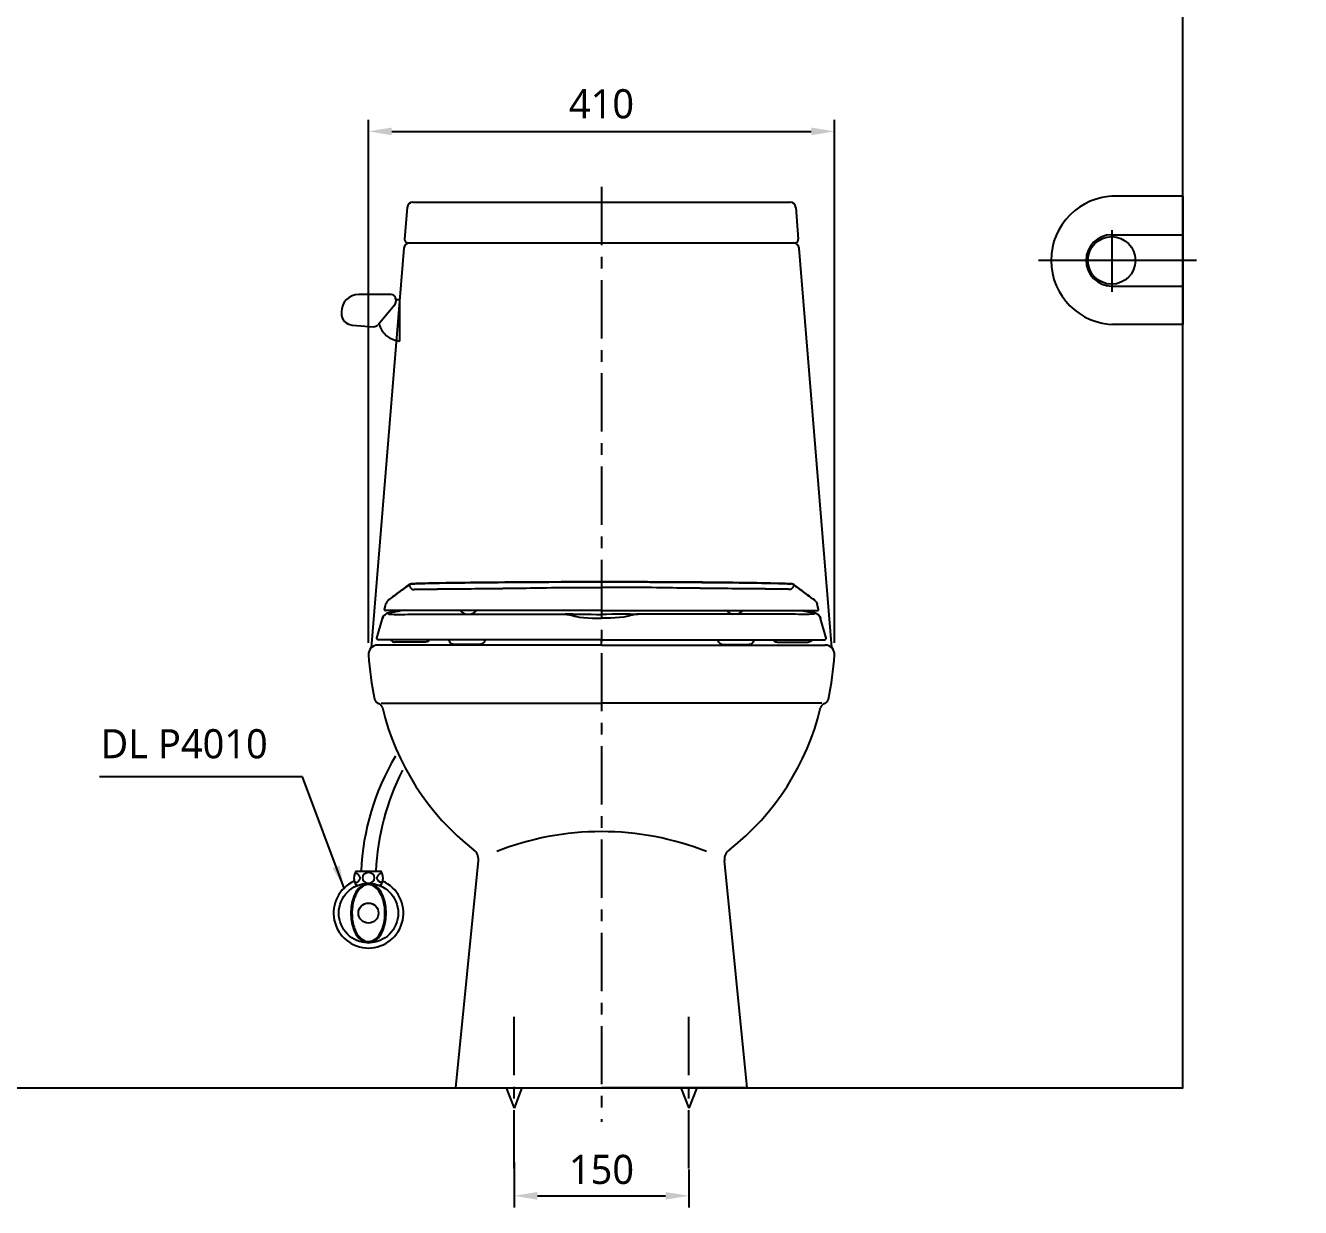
# Model space of a CAD drawing. Extents: x 4642 to 6831, y -64 to 2191.
# Drawn here: x 5737 to 6831, y 49 to 1063 of the extents above; entities that cross this region are included whole.
import ezdxf

# ---------------------------------------------------------------- set-up
doc = ezdxf.new("R2010")
doc.units = 0
doc.header["$LTSCALE"] = 20
doc.header["$MEASUREMENT"] = 0
doc.linetypes.add('CENTER', pattern=[2, 1.25, -0.25, 0.25, -0.25])
doc.layers.get('0').update_dxf_attribs({"linetype": 'CONTINUOUS'})
doc.layers.get('DEFPOINTS').update_dxf_attribs({"linetype": 'CONTINUOUS'})
for name, color, linetype in [('1', 1, 'CONTINUOUS'), ('2', 2, 'CONTINUOUS'), ('3', 3, 'CONTINUOUS'), ('4', 4, 'CONTINUOUS'), ('6', 6, 'CONTINUOUS'), ('CEN', 1, 'CENTER'), ('CENTER', 2, 'CENTER'), ('FAUCET', 4, 'CONTINUOUS')]:
    doc.layers.add(name, color=color, linetype=linetype)
doc.styles.add('GHS', font='romans', dxfattribs={"bigfont": 'ghs'})
doc.styles.get("Standard").update_dxf_attribs({"font": 'NanumGothic.ttf'})
doc.dimstyles.new('ISO-25', dxfattribs={"dimtxt": 15, "dimasz": 15, "dimexe": 5, "dimexo": 0.625, "dimgap": 3, "dimtad": 1, "dimtxsty": 'Standard', "dimcen": 2.5, "dimadec": 0, "dimazin": 0, "dimtfac": 1, "dimtmove": 0, "dimatfit": 3, "dimfxl": 0, "dimarcsym": 0})
doc.dimstyles.get("Standard").update_dxf_attribs({"dimtxt": 0.18, "dimasz": 0.18, "dimexe": 0.18, "dimexo": 0.0625, "dimgap": 0.09, "dimtad": 0, "dimtih": 1, "dimtoh": 1, "dimdec": 4, "dimzin": 0, "dimdsep": 46, "dimtxsty": 'Standard', "dimcen": 0.09, "dimadec": 0, "dimazin": 0, "dimtfac": 1, "dimtdec": 4, "dimtofl": 0, "dimtmove": 0, "dimatfit": 3, "dimfxl": 0, "dimtolj": 1, "dimtzin": 0, "dimarcsym": 0})

# ---------------------------------------------------------------- blocks, each defined once
blk = doc.blocks.new('A$C6ED65D94')
for p, q in [((192.7, 53.8, 0), (192.7, 53.7, 0)), ((192.7, 49.1, 0), (192.7, 48.9, 0))]:
    blk.add_line(p, q)
at = {"elevation": 0}
for points in [[(9.2, 37.7), (9.5, 37.9), (9.9, 38.2), (10.3, 38.5), (11, 39), (11.9, 39.6), (13, 40.5), (14.3, 41.4), (15.7, 42.5), (17.3, 43.7), (19.2, 45.1), (21.2, 46.6), (23.3, 48.2), (25.4, 49.7), (27.4, 51.2)], [(27.5, 51.2), (26.1, 50.2), (24.8, 49.2), (23.4, 48.2), (22.1, 47.3), (20.8, 46.3), (19.5, 45.3), (19.1, 45), (18.7, 44.7), (18.3, 44.4), (17.9, 44.1), (17.6, 43.9), (17.4, 43.8), (17.2, 43.6), (16.8, 43.3), (16.5, 43.1), (16.3, 42.9), (16.1, 42.8), (15.8, 42.5), (15.4, 42.2), (15, 41.9), (14.5, 41.6), (14, 41.2), (13.4, 40.8), (13, 40.5), (12.7, 40.2), (12.5, 40.1), (12.2, 39.9), (11.8, 39.6), (11.6, 39.4), (11.2, 39.1), (10.9, 38.9), (10.8, 38.9), (10.7, 38.8), (10.7, 38.7), (10.6, 38.7), (10.5, 38.6), (10.4, 38.6), (10.4, 38.5), (10.3, 38.5), (10.3, 38.4), (10.2, 38.4), (10.2, 38.4), (10.1, 38.3), (10.1, 38.3), (10.1, 38.3), (10, 38.3), (10, 38.2), (10, 38.2), (10, 38.2), (9.9, 38.2), (9.9, 38.2), (9.9, 38.2), (9.9, 38.2), (9.9, 38.2)], [(27.5, 51.2), (27.4, 51.2)], [(27.5, 51.2), (27.7, 50.7), (27.9, 50.2), (28.2, 49.8), (28.4, 49.4), (28.6, 49), (28.8, 48.7), (29, 48.4), (29.1, 48.3), (29.3, 48.1), (29.4, 48), (29.5, 47.9), (29.6, 47.7), (29.7, 47.7), (29.7, 47.7), (29.8, 47.6), (29.8, 47.6), (29.9, 47.5), (30, 47.5), (30, 47.5), (30.1, 47.5), (30.2, 47.4), (30.2, 47.4), (30.3, 47.4), (30.4, 47.3), (30.5, 47.3), (30.6, 47.3), (30.7, 47.3), (30.8, 47.3), (30.9, 47.3), (31, 47.3), (31.1, 47.3), (31.1, 47.3), (31.3, 47.3), (31.5, 47.3), (31.6, 47.3), (31.8, 47.3), (32, 47.3), (32.2, 47.4), (32.2, 47.4), (32.3, 47.4), (32.3, 47.4), (32.4, 47.4), (32.5, 47.4), (32.6, 47.4), (32.7, 47.4), (32.7, 47.4), (32.8, 47.4), (32.8, 47.4), (32.9, 47.4), (32.9, 47.4), (32.9, 47.4), (33, 47.4), (33, 47.4), (33.1, 47.4), (33.3, 47.4), (33.4, 47.4), (33.5, 47.4), (33.6, 47.4), (33.7, 47.4), (33.8, 47.4), (33.8, 47.4), (33.9, 47.4), (34, 47.4), (34.2, 47.4), (34.3, 47.4), (34.3, 47.4), (34.4, 47.4), (34.5, 47.4), (34.6, 47.4), (34.7, 47.4), (34.8, 47.4), (35.6, 47.5), (35.7, 47.5), (35.9, 47.5), (36, 47.5), (36.1, 47.5), (36.2, 47.5), (36.4, 47.5), (36.6, 47.5), (36.7, 47.5), (36.9, 47.5), (37.1, 47.5), (37.2, 47.5), (37.4, 47.5), (37.5, 47.5), (37.7, 47.5), (37.9, 47.5), (38.1, 47.5), (38.3, 47.5), (38.5, 47.5), (38.7, 47.5), (38.8, 47.5), (39, 47.5), (39.3, 47.5), (39.6, 47.5), (39.9, 47.5), (40.1, 47.5), (40.4, 47.5), (40.6, 47.5), (40.8, 47.5), (41.4, 47.6), (41.7, 47.6), (41.7, 47.6), (41.8, 47.6), (41.8, 47.6), (41.8, 47.6), (41.9, 47.6), (41.9, 47.6), (41.9, 47.6), (42, 47.6), (42.1, 47.6), (42.2, 47.6), (42.3, 47.6), (42.4, 47.6), (42.5, 47.6), (42.6, 47.6), (42.7, 47.6), (42.8, 47.6), (42.9, 47.6), (43, 47.6), (43.1, 47.6), (43.2, 47.6), (43.4, 47.6), (43.6, 47.6), (43.8, 47.6), (43.9, 47.6), (44, 47.6), (44.1, 47.6), (44.2, 47.6), (44.3, 47.6), (44.4, 47.6), (45.8, 47.6), (47.6, 47.6), (47.8, 47.6), (48.1, 47.6), (48.5, 47.6), (48.8, 47.6), (49.1, 47.6), (49.5, 47.6), (49.8, 47.6), (50.9, 47.6), (51.5, 47.6), (51.5, 47.6), (51.6, 47.6), (51.7, 47.6), (51.7, 47.6), (51.8, 47.6), (51.9, 47.6), (52, 47.7), (52.3, 47.7), (52.6, 47.7), (53.1, 47.7), (53.6, 47.7), (54.2, 47.7), (54.9, 47.7), (55.8, 47.7), (56.7, 47.7), (57.7, 47.7), (58.9, 47.7), (60.3, 47.7), (62.1, 47.7), (64, 47.8), (65.8, 47.8), (67.5, 47.8), (69.2, 47.8), (70.8, 47.8), (72.3, 47.8), (73.6, 47.9), (74.9, 47.9)], [(30.2, 52), (29.9, 52.1)], [(30, 52), (32.4, 52.2), (35.2, 52.4), (38.1, 52.5), (40.9, 52.5)], [(192.7, 53.7), (187.7, 53.7), (182.3, 53.7), (176.7, 53.7), (170.8, 53.7), (164.5, 53.7), (158, 53.7), (151.1, 53.6), (143.7, 53.6), (136, 53.6), (128, 53.5), (125.2, 53.5), (122.4, 53.5), (119.6, 53.4), (116.3, 53.4), (113, 53.4), (109.7, 53.4), (106.6, 53.3), (99.5, 53.3), (92.8, 53.2), (86.4, 53.1), (80.3, 53.1), (74.5, 53), (69, 52.9), (63.9, 52.9), (59.4, 52.8), (55.2, 52.7), (51.2, 52.7), (47.5, 52.6), (44.1, 52.6), (40.9, 52.5)], [(40.9, 52.5), (40.9, 52.6), (40.9, 52.5)], [(40.9, 52.5), (41, 52.5)], [(41, 52.5), (47.4, 52.7), (53.6, 52.7), (59.5, 52.8), (65.1, 52.9), (70.4, 53), (75.4, 53), (80, 53.1), (84.4, 53.1), (88.5, 53.2), (92.2, 53.2), (95.7, 53.3), (99, 53.3), (101.9, 53.3), (104, 53.3), (105.9, 53.4), (107.9, 53.4), (110, 53.4), (113, 53.4), (116.3, 53.5), (119.9, 53.5), (123.9, 53.5), (128.1, 53.5), (132.5, 53.6), (137.2, 53.6), (142.2, 53.6), (147.5, 53.6), (153.2, 53.7), (159.2, 53.7), (165.5, 53.7), (172, 53.7), (178.9, 53.7), (186.1, 53.7), (192.7, 53.8)], [(74.9, 47.9), (76.8, 47.9), (78.8, 47.9), (80.9, 47.9), (84, 48), (84.3, 48), (84.7, 48), (85.1, 48), (85.4, 48), (85.8, 48), (86.2, 48), (86.6, 48), (88.1, 48), (89.7, 48), (91.2, 48), (92.1, 48), (92.8, 48), (93.4, 48), (93.9, 48), (94.2, 48), (94.7, 48), (95.2, 48.1), (95.8, 48.1), (96.5, 48.1), (97, 48.1), (97.4, 48.1), (97.7, 48.1), (98.1, 48.1), (98.6, 48.1), (99, 48.1), (99.3, 48.1), (99.5, 48.1), (99.9, 48.1), (100.2, 48.1), (100.6, 48.1), (100.9, 48.1), (101.1, 48.1), (101.4, 48.1), (101.6, 48.1), (102, 48.1), (102.3, 48.1), (102.5, 48.1), (102.9, 48.1), (103.4, 48.2), (104, 48.2), (104.6, 48.2), (105.1, 48.2), (105.4, 48.2), (105.7, 48.2), (106.1, 48.2), (106.5, 48.2), (107.1, 48.2), (107.7, 48.2), (108.2, 48.3), (108.6, 48.3), (108.9, 48.3), (109.3, 48.3), (109.8, 48.3), (110.3, 48.3), (110.7, 48.3), (111, 48.3), (111.4, 48.3), (112, 48.3), (112.6, 48.3), (113.2, 48.3), (113.6, 48.3), (113.9, 48.3), (114.2, 48.4), (114.4, 48.4), (114.5, 48.4), (114.5, 48.4), (114.8, 48.4), (115.1, 48.4), (115.5, 48.4), (116.6, 48.4), (117.9, 48.4), (119.4, 48.4), (121, 48.5), (122.8, 48.5), (123.8, 48.5), (124.9, 48.5), (126, 48.5), (127, 48.5), (128.1, 48.5), (131.5, 48.6), (134.8, 48.6), (137.6, 48.7), (138.9, 48.7), (139.1, 48.7), (139.6, 48.7), (140.3, 48.7), (141, 48.7), (145.4, 48.7), (149.7, 48.8), (154, 48.8), (158.2, 48.8), (162.3, 48.8), (166.3, 48.9), (170.1, 48.9), (174.4, 48.9), (178.5, 48.9), (182.4, 48.9), (186, 48.9), (189.5, 48.9), (192.7, 48.9)], [(344.4, 52.5), (338, 52.7), (331.8, 52.7), (325.9, 52.8), (320.3, 52.9), (315, 53), (310, 53), (305.4, 53.1), (301, 53.1), (296.9, 53.2), (293.2, 53.2), (289.7, 53.3), (286.4, 53.3), (283.5, 53.3), (281.4, 53.3), (279.5, 53.4), (277.5, 53.4), (275.4, 53.4), (272.4, 53.4), (269.1, 53.5), (265.5, 53.5), (261.5, 53.5), (257.3, 53.5), (252.9, 53.6), (248.2, 53.6), (243.2, 53.6), (237.9, 53.6), (232.2, 53.7), (226.2, 53.7), (219.9, 53.7), (213.4, 53.7), (206.5, 53.7), (199.3, 53.7), (192.7, 53.8)], [(192.7, 53.7), (197.7, 53.7), (203, 53.7), (208.7, 53.7), (214.6, 53.7), (220.9, 53.7), (227.4, 53.7), (234.3, 53.6), (241.7, 53.6), (249.4, 53.6), (257.4, 53.5), (260.1, 53.5), (263, 53.5), (265.8, 53.4), (269.1, 53.4), (272.4, 53.4), (275.7, 53.4), (278.8, 53.3), (285.9, 53.3), (292.6, 53.2), (299, 53.1), (305.1, 53.1), (310.9, 53), (316.4, 52.9), (321.5, 52.9), (326, 52.8), (330.2, 52.7), (334.2, 52.7), (337.9, 52.6), (341.3, 52.6), (344.5, 52.5)], [(310.5, 47.9), (308.6, 47.9), (306.6, 47.9), (304.5, 47.9), (301.4, 48), (301.1, 48), (300.7, 48), (300.3, 48), (300, 48), (299.6, 48), (299.2, 48), (298.8, 48), (297.3, 48), (295.7, 48), (294.2, 48), (293.3, 48), (292.6, 48), (292, 48), (291.5, 48), (291.2, 48), (290.7, 48), (290.2, 48.1), (289.6, 48.1), (288.9, 48.1), (288.4, 48.1), (288, 48.1), (287.7, 48.1), (287.3, 48.1), (286.8, 48.1), (286.4, 48.1), (286.1, 48.1), (285.9, 48.1), (285.5, 48.1), (285.2, 48.1), (284.8, 48.1), (284.5, 48.1), (284.3, 48.1), (284, 48.1), (283.8, 48.1), (283.4, 48.1), (283.1, 48.1), (282.9, 48.1), (282.5, 48.1), (282, 48.2), (281.4, 48.2), (280.8, 48.2), (280.3, 48.2), (280, 48.2), (279.7, 48.2), (279.3, 48.2), (278.9, 48.2), (278.3, 48.2), (277.7, 48.2), (277.2, 48.3), (276.8, 48.3), (276.5, 48.3), (276.1, 48.3), (275.6, 48.3), (275.1, 48.3), (274.7, 48.3), (274.4, 48.3), (274, 48.3), (273.4, 48.3), (272.8, 48.3), (272.2, 48.3), (271.8, 48.3), (271.5, 48.3), (271.2, 48.4), (271, 48.4), (270.9, 48.4), (270.9, 48.4), (270.6, 48.4), (270.3, 48.4), (269.9, 48.4), (268.8, 48.4), (267.5, 48.4), (266, 48.4), (264.4, 48.5), (262.6, 48.5), (261.6, 48.5), (260.5, 48.5), (259.4, 48.5), (258.4, 48.5), (257.3, 48.5), (253.9, 48.6), (250.6, 48.6), (247.8, 48.7), (246.5, 48.7), (246.3, 48.7), (245.8, 48.7), (245.1, 48.7), (244.4, 48.7), (240, 48.7), (235.7, 48.8), (231.4, 48.8), (227.2, 48.8), (223.1, 48.8), (219.1, 48.9), (215.3, 48.9), (211, 48.9), (206.9, 48.9), (203, 48.9), (199.3, 48.9), (195.9, 48.9), (192.7, 48.9)], [(357.9, 51.2), (357.7, 50.7), (357.5, 50.2), (357.2, 49.8), (357, 49.4), (356.8, 49), (356.6, 48.7), (356.4, 48.4), (356.3, 48.3), (356.1, 48.1), (356, 48), (355.9, 47.9), (355.8, 47.7), (355.7, 47.7), (355.7, 47.7), (355.6, 47.6), (355.6, 47.6), (355.5, 47.5), (355.4, 47.5), (355.4, 47.5), (355.3, 47.5), (355.2, 47.4), (355.2, 47.4), (355.1, 47.4), (355, 47.3), (354.9, 47.3), (354.8, 47.3), (354.7, 47.3), (354.6, 47.3), (354.5, 47.3), (354.4, 47.3), (354.3, 47.3), (354.2, 47.3), (354.1, 47.3), (353.9, 47.3), (353.8, 47.3), (353.6, 47.3), (353.4, 47.3), (353.2, 47.4), (353.2, 47.4), (353.1, 47.4), (353.1, 47.4), (353, 47.4), (352.9, 47.4), (352.8, 47.4), (352.7, 47.4), (352.7, 47.4), (352.6, 47.4), (352.6, 47.4), (352.5, 47.4), (352.5, 47.4), (352.5, 47.4), (352.4, 47.4), (352.4, 47.4), (352.3, 47.4), (352.1, 47.4), (352, 47.4), (351.9, 47.4), (351.8, 47.4), (351.7, 47.4), (351.6, 47.4), (351.6, 47.4), (351.5, 47.4), (351.4, 47.4), (351.2, 47.4), (351.1, 47.4), (351, 47.4), (351, 47.4), (350.9, 47.4), (350.8, 47.4), (350.7, 47.4), (350.6, 47.4), (349.8, 47.5), (349.7, 47.5), (349.5, 47.5), (349.4, 47.5), (349.3, 47.5), (349.2, 47.5), (349, 47.5), (348.8, 47.5), (348.7, 47.5), (348.5, 47.5), (348.3, 47.5), (348.2, 47.5), (348, 47.5), (347.9, 47.5), (347.7, 47.5), (347.5, 47.5), (347.3, 47.5), (347.1, 47.5), (346.9, 47.5), (346.7, 47.5), (346.6, 47.5), (346.4, 47.5), (346.1, 47.5), (345.8, 47.5), (345.5, 47.5), (345.2, 47.5), (345, 47.5), (344.8, 47.5), (344.6, 47.5), (344, 47.6), (343.7, 47.6), (343.7, 47.6), (343.6, 47.6), (343.6, 47.6), (343.6, 47.6), (343.5, 47.6), (343.5, 47.6), (343.5, 47.6), (343.4, 47.6), (343.3, 47.6), (343.2, 47.6), (343.1, 47.6), (343, 47.6), (342.9, 47.6), (342.8, 47.6), (342.7, 47.6), (342.6, 47.6), (342.5, 47.6), (342.4, 47.6), (342.3, 47.6), (342.2, 47.6), (342, 47.6), (341.8, 47.6), (341.6, 47.6), (341.5, 47.6), (341.4, 47.6), (341.3, 47.6), (341.2, 47.6), (341.1, 47.6), (341, 47.6), (339.5, 47.6), (337.8, 47.6), (337.6, 47.6), (337.2, 47.6), (336.9, 47.6), (336.6, 47.6), (336.3, 47.6), (335.9, 47.6), (335.6, 47.6), (334.5, 47.6), (333.9, 47.6), (333.9, 47.6), (333.8, 47.6), (333.7, 47.6), (333.7, 47.6), (333.6, 47.6), (333.5, 47.6), (333.4, 47.7), (333.1, 47.7), (332.8, 47.7), (332.3, 47.7), (331.8, 47.7), (331.2, 47.7), (330.5, 47.7), (329.6, 47.7), (328.7, 47.7), (327.7, 47.7), (326.5, 47.7), (325.1, 47.7), (323.3, 47.7), (321.4, 47.8), (319.6, 47.8), (317.8, 47.8), (316.2, 47.8), (314.6, 47.8), (313.1, 47.8), (311.7, 47.9), (310.5, 47.9)], [(344.5, 52.5), (344.4, 52.5)], [(344.5, 52.5), (344.5, 52.6), (344.5, 52.5)], [(355.4, 52), (353, 52.2), (350.2, 52.4), (347.3, 52.5), (344.5, 52.5)], [(355.2, 52), (355.5, 52.1)], [(357.9, 51.2), (358, 51.2)], [(357.9, 51.2), (359.3, 50.2), (360.6, 49.2), (362, 48.2), (363.3, 47.3), (364.6, 46.3), (365.9, 45.3), (366.3, 45), (366.7, 44.7), (367.1, 44.4), (367.5, 44.1), (367.8, 43.9), (367.9, 43.8), (368.2, 43.6), (368.6, 43.3), (368.9, 43.1), (369.1, 42.9), (369.3, 42.8), (369.6, 42.5), (370, 42.2), (370.4, 41.9), (370.9, 41.6), (371.4, 41.2), (371.9, 40.8), (372.4, 40.5), (372.7, 40.2), (372.9, 40.1), (373.2, 39.9), (373.5, 39.6), (373.8, 39.4), (374.2, 39.1), (374.5, 38.9), (374.6, 38.9), (374.6, 38.8), (374.7, 38.7), (374.8, 38.7), (374.9, 38.6), (375, 38.6), (375, 38.5), (375.1, 38.5), (375.1, 38.4), (375.2, 38.4), (375.2, 38.4), (375.3, 38.3), (375.3, 38.3), (375.3, 38.3), (375.4, 38.3), (375.4, 38.2), (375.4, 38.2), (375.4, 38.2), (375.5, 38.2), (375.5, 38.2), (375.5, 38.2), (375.5, 38.2), (375.5, 38.2)], [(376.1, 37.7), (375.9, 37.9), (375.5, 38.2), (375.1, 38.5), (374.4, 39), (373.5, 39.6), (372.4, 40.5), (371.1, 41.4), (369.7, 42.5), (368.1, 43.7), (366.2, 45.1), (364.2, 46.6), (362.1, 48.2), (360, 49.7), (358, 51.2)], [(6.5, 30.4), (6.5, 30.5), (6.6, 30.7), (6.6, 30.9), (6.7, 31.1), (6.7, 31.2), (6.7, 31.4), (6.8, 31.6), (6.8, 31.7), (6.9, 31.9), (6.9, 32), (6.9, 32.2), (7, 32.2), (7, 32.2), (7, 32.3), (7, 32.3), (7, 32.4), (7, 32.4), (7, 32.5), (7.1, 32.6), (7.1, 32.8), (7.2, 33), (7.2, 33.2), (7.3, 33.5), (7.4, 33.7), (7.4, 34), (7.5, 34.3), (7.6, 34.6), (7.6, 34.8)], [(7.7, 35), (7.7, 34.9), (7.7, 34.9), (7.7, 34.9), (7.7, 34.9), (7.7, 34.8), (7.7, 34.8), (7.7, 34.8), (7.7, 34.8), (7.7, 34.8), (7.7, 34.8), (7.7, 34.8), (7.7, 34.8), (7.7, 34.8), (7.7, 34.8), (7.7, 34.8), (7.7, 34.8), (7.7, 34.8), (7.7, 34.8), (7.7, 34.8), (7.7, 34.8), (7.7, 34.8), (7.7, 34.8), (7.7, 34.8), (7.7, 34.8), (7.7, 34.8), (7.6, 34.8), (7.6, 34.8)], [(7.8, 35.2), (7.7, 35.1)], [(7.8, 35.2), (7.8, 35.2), (7.7, 35.1)], [(7.7, 35.1), (7.7, 35), (7.7, 35), (7.7, 35)], [(8.4, 36.6), (8.1, 36.1), (7.8, 35.2)], [(9.9, 38.2), (9.2, 37.6), (8.6, 36.9), (8.4, 36.6)], [(8.4, 36.6), (8.4, 36.6), (8.6, 36.9)], [(8.6, 36.9), (8.6, 36.9), (8.9, 37.3), (9.2, 37.6), (9.2, 37.7)], [(375.5, 38.2), (376.2, 37.6), (376.8, 36.9), (377, 36.6)], [(376.8, 36.9), (376.8, 36.9), (376.5, 37.3), (376.2, 37.6), (376.1, 37.7)], [(377, 36.6), (377, 36.6), (376.8, 36.9)], [(377, 36.6), (377.3, 36.1), (377.6, 35.2)], [(377.6, 35.2), (377.7, 35.1)], [(377.6, 35.2), (377.6, 35.2), (377.7, 35.1)], [(377.7, 35.1), (377.7, 35), (377.7, 35), (377.7, 35)], [(377.7, 35), (377.7, 34.9), (377.7, 34.9), (377.7, 34.9), (377.7, 34.9), (377.7, 34.8), (377.7, 34.8), (377.7, 34.8), (377.7, 34.8), (377.7, 34.8), (377.7, 34.8), (377.7, 34.8), (377.7, 34.8), (377.7, 34.8), (377.7, 34.8), (377.7, 34.8), (377.7, 34.8), (377.7, 34.8), (377.7, 34.8), (377.7, 34.8), (377.7, 34.8), (377.7, 34.8), (377.7, 34.8), (377.7, 34.8), (377.7, 34.8), (377.7, 34.8), (377.7, 34.8), (377.8, 34.8)], [(378.9, 30.4), (378.9, 30.5), (378.8, 30.7), (378.8, 30.9), (378.7, 31.1), (378.7, 31.2), (378.7, 31.4), (378.6, 31.6), (378.6, 31.7), (378.5, 31.9), (378.5, 32), (378.4, 32.2), (378.4, 32.2), (378.4, 32.2), (378.4, 32.3), (378.4, 32.3), (378.4, 32.4), (378.4, 32.4), (378.4, 32.5), (378.3, 32.6), (378.3, 32.8), (378.2, 33), (378.2, 33.2), (378.1, 33.5), (378, 33.7), (378, 34), (377.9, 34.3), (377.8, 34.6), (377.8, 34.8)], [(0, 5.4), (4.6, 22.3)], [(4.6, 22.3), (4.5, 22.2), (4.5, 22.2)], [(9.8, 27), (9, 26.8), (8.1, 26.5), (7.3, 26.1), (6.6, 25.5), (5.9, 24.8), (5.3, 24), (4.9, 23.2), (4.6, 22.3)], [(4.8, 22.5), (4.7, 22.5), (4.6, 22.3)], [(4.8, 22.5), (4.8, 22.6), (5.1, 23.4), (5.4, 24), (5.8, 24.6), (6.3, 25.2), (6.8, 25.6), (7.2, 25.9), (7.5, 26.2), (7.9, 26.4), (8.2, 26.6), (8.5, 26.7), (8.8, 26.8), (9.3, 27), (9.8, 27.1), (10.3, 27.2), (10.9, 27.4), (11.2, 27.4)], [(7, 29.2), (6.7, 29.4), (6.5, 29.7), (6.4, 30), (6.5, 30.4)], [(192.7, 29.1), (188.2, 29.1), (184.1, 29.1), (180.3, 29.1), (176.7, 29.1), (173.5, 29.1), (170.5, 29.1), (167.9, 29.1), (165.8, 29.1), (163.9, 29.1), (162.1, 29.1), (160.4, 29.1), (158.6, 29.1), (156.8, 29.1), (150.7, 29.1), (144.6, 29.1), (138.6, 29.1), (132.6, 29.1), (126.8, 29.1), (121.1, 29.1), (115.6, 29.1), (110.3, 29.1), (105.1, 29.1), (100.1, 29.1), (95.2, 29.1), (90.6, 29.1), (86.2, 29.1), (81.9, 29.1), (77.8, 29.1), (73.8, 29.1), (69.9, 29.1), (64.9, 29.1), (60.2, 29.1), (55.6, 29.1), (50.9, 29.1), (46.5, 29.1), (42.3, 29.1), (38.3, 29.1), (34.6, 29.1), (31, 29.1), (27.7, 29.1), (24.7, 29.1), (21.9, 29.1), (19.4, 29.1), (17.2, 29.1), (15.3, 29.1), (13.7, 29.1), (12.4, 29.1), (11.3, 29.1), (10.4, 29.1), (9.8, 29.1), (9.3, 29.1), (8.6, 29.1), (8.1, 29.1), (7.6, 29.1), (7.5, 29.1), (7.5, 29.1), (7.4, 29.1), (7.4, 29.1), (7.3, 29.1), (7.3, 29.1), (7.3, 29.1), (7.2, 29.1), (7.2, 29.1), (7.2, 29.1), (7.1, 29.2), (7.1, 29.2), (7.1, 29.2), (7, 29.2), (7, 29.2)], [(20.2, 29.1), (19.9, 29.1), (19.1, 28.9), (18.6, 28.8), (17.9, 28.7), (17.7, 28.7), (17.5, 28.6), (17.2, 28.6), (17, 28.5), (16.8, 28.5), (16.6, 28.5), (16.4, 28.4), (15.8, 28.3), (15.3, 28.2), (14.7, 28.1), (14, 28), (13.1, 27.8), (12.5, 27.7), (12, 27.6), (11.4, 27.5), (11, 27.4), (10.8, 27.3), (10.6, 27.3), (10.3, 27.2), (10.1, 27.2), (10, 27.1), (9.9, 27.1), (9.9, 27.1), (9.9, 27.1), (9.8, 27.1), (9.8, 27)], [(9.8, 27), (9.8, 26.7), (9.8, 26.5), (9.9, 26.4), (10, 26.3), (10.3, 26.2), (10.9, 26.1), (11.2, 26.1), (11.6, 26.1), (12, 26), (12.4, 26), (13, 26), (13.7, 26), (14.7, 25.9), (16, 25.9), (17.6, 25.9), (19.3, 25.9), (21.4, 25.9), (23.8, 25.9), (26.4, 26), (29.3, 26), (32.5, 26), (35.9, 26), (39.6, 26), (43.6, 26), (47.4, 26), (51.5, 26), (55.8, 26), (60.2, 26), (64.9, 26), (69.8, 26), (73.6, 26), (77.6, 26), (81.6, 26), (85.8, 26), (90.2, 26), (94.7, 26), (99.4, 26), (104.3, 26), (109.3, 26), (114.1, 26), (118.9, 26), (123.9, 26), (129, 26), (134.2, 26), (139.5, 26), (144.9, 26), (150.4, 26), (155.9, 26), (161.5, 26)], [(11.2, 27.4), (11.5, 27.5), (12.7, 27.7), (14, 28), (15, 28.2), (16, 28.4), (17, 28.5), (18.1, 28.7), (19.3, 28.9), (20.3, 29.1)], [(161.5, 26), (162.3, 26), (163.2, 25.9), (164.2, 25.8), (165.3, 25.6), (166.5, 25.3), (167.2, 25.2), (167.7, 25), (168.2, 24.9), (168.9, 24.6), (169.4, 24.4), (170, 24.2)], [(167.8, 26), (166.4, 26), (163.9, 26), (161.5, 26)], [(167.8, 26), (170.6, 26), (174.9, 26), (179.3, 26), (183.8, 26), (188.3, 25.9), (192.7, 25.9)], [(168.1, 26), (167.8, 26)], [(170, 24.2), (173.6, 23.5), (177.3, 23.1), (181.1, 22.8), (185, 22.6), (188.8, 22.5), (192.7, 22.5)], [(192.7, 29.1), (197.2, 29.1), (201.3, 29.1), (205.1, 29.1), (208.7, 29.1), (211.9, 29.1), (214.9, 29.1), (217.5, 29.1), (219.6, 29.1), (221.5, 29.1), (223.3, 29.1), (225, 29.1), (226.8, 29.1), (228.6, 29.1), (234.7, 29.1), (240.8, 29.1), (246.8, 29.1), (252.8, 29.1), (258.6, 29.1), (264.2, 29.1), (269.8, 29.1), (275.1, 29.1), (280.3, 29.1), (285.3, 29.1), (290.2, 29.1), (294.8, 29.1), (299.2, 29.1), (303.5, 29.1), (307.6, 29.1), (311.6, 29.1), (315.5, 29.1), (320.5, 29.1), (325.2, 29.1), (329.8, 29.1), (334.5, 29.1), (338.9, 29.1), (343.1, 29.1), (347.1, 29.1), (350.8, 29.1), (354.4, 29.1), (357.7, 29.1), (360.7, 29.1), (363.5, 29.1), (366, 29.1), (368.2, 29.1), (370.1, 29.1), (371.7, 29.1), (373, 29.1), (374.1, 29.1), (375, 29.1), (375.6, 29.1), (376.1, 29.1), (376.8, 29.1), (377.3, 29.1), (377.8, 29.1), (377.8, 29.1), (377.9, 29.1), (378, 29.1), (378, 29.1), (378.1, 29.1), (378.1, 29.1), (378.1, 29.1), (378.2, 29.1), (378.2, 29.1), (378.2, 29.1), (378.3, 29.2), (378.3, 29.2), (378.3, 29.2), (378.4, 29.2), (378.4, 29.2)], [(217.6, 26), (214.8, 26), (210.5, 26), (206.1, 26), (201.6, 26), (197.1, 25.9), (192.7, 25.9)], [(215.4, 24.2), (211.8, 23.5), (208.1, 23.1), (204.3, 22.8), (200.4, 22.6), (196.6, 22.5), (192.7, 22.5)], [(223.9, 26), (223.1, 26), (222.2, 25.9), (221.2, 25.8), (220.1, 25.6), (218.9, 25.3), (218.2, 25.2), (217.7, 25), (217.2, 24.9), (216.5, 24.6), (216, 24.4), (215.4, 24.2)], [(217.2, 26), (217.6, 26)], [(217.6, 26), (219, 26), (221.5, 26), (223.9, 26)], [(375.6, 27), (375.6, 26.7), (375.6, 26.5), (375.5, 26.4), (375.4, 26.3), (375.1, 26.2), (374.5, 26.1), (374.2, 26.1), (373.8, 26.1), (373.4, 26), (373, 26), (372.4, 26), (371.7, 26), (370.7, 25.9), (369.4, 25.9), (367.8, 25.9), (366.1, 25.9), (364, 25.9), (361.6, 25.9), (359, 26), (356.1, 26), (352.9, 26), (349.5, 26), (345.8, 26), (341.8, 26), (338, 26), (333.9, 26), (329.6, 26), (325.2, 26), (320.5, 26), (315.6, 26), (311.8, 26), (307.8, 26), (303.8, 26), (299.6, 26), (295.2, 26), (290.7, 26), (286, 26), (281.1, 26), (276.1, 26), (271.3, 26), (266.5, 26), (261.5, 26), (256.4, 26), (251.2, 26), (245.9, 26), (240.5, 26), (235, 26), (229.5, 26), (223.9, 26)], [(374.2, 27.4), (373.9, 27.5), (372.7, 27.7), (371.4, 28), (370.4, 28.2), (369.4, 28.4), (368.4, 28.5), (367.3, 28.7), (366.1, 28.9), (365.1, 29.1)], [(365.2, 29.1), (365.5, 29.1), (366.2, 28.9), (366.8, 28.8), (367.5, 28.7), (367.7, 28.7), (367.9, 28.6), (368.2, 28.6), (368.4, 28.5), (368.6, 28.5), (368.8, 28.5), (369, 28.4), (369.6, 28.3), (370.1, 28.2), (370.7, 28.1), (371.4, 28), (372.3, 27.8), (372.9, 27.7), (373.3, 27.6), (374, 27.5), (374.3, 27.4), (374.6, 27.3), (374.8, 27.3), (375.1, 27.2), (375.3, 27.2), (375.4, 27.1), (375.5, 27.1), (375.5, 27.1), (375.5, 27.1), (375.6, 27.1), (375.6, 27)], [(380.6, 22.5), (380.6, 22.6), (380.3, 23.4), (380, 24), (379.6, 24.6), (379.1, 25.2), (378.6, 25.6), (378.2, 25.9), (377.9, 26.2), (377.5, 26.4), (377.2, 26.6), (376.9, 26.7), (376.6, 26.8), (376.1, 27), (375.6, 27.1), (375, 27.2), (374.5, 27.4), (374.2, 27.4)], [(375.6, 27), (376.4, 26.8), (377.3, 26.5), (378.1, 26.1), (378.8, 25.5), (379.5, 24.8), (380.1, 24), (380.5, 23.2), (380.8, 22.3)], [(378.4, 29.2), (378.7, 29.4), (378.9, 29.7), (379, 30), (378.9, 30.4)], [(380.6, 22.5), (380.7, 22.5), (380.8, 22.3)], [(380.8, 22.3), (380.9, 22.2), (380.9, 22.2)], [(385.4, 5.4), (380.8, 22.3)], [(0.5, 4.2), (0.3, 4.4), (0.1, 4.7), (0, 5), (0, 5.4)], [(192.7, 4.1), (191.7, 4.1), (188, 4.1), (184.4, 4.1), (181.1, 4.1), (178.1, 4.1), (175.3, 4.1), (172.8, 4.1), (170.5, 4.1), (168.3, 4.1), (166.5, 4.1), (164.6, 4.1), (162.8, 4.1), (161, 4.1), (159.1, 4.1), (154, 4.1), (148.8, 4.1), (143.8, 4.1), (138.7, 4.1), (133.7, 4.1), (128.3, 4.1), (122.9, 4.1), (117.6, 4.1), (112.5, 4.1), (107.4, 4.1), (102.6, 4.1), (98, 4.1), (93.4, 4.1), (89.1, 4.1), (84.8, 4.1), (80.6, 4.1), (76.7, 4.1), (72.8, 4.1), (69.1, 4.1), (64.4, 4.1), (59.8, 4.1), (55.4, 4.1), (50.6, 4.1), (46, 4.1), (41.6, 4.1), (37.4, 4.1), (33.5, 4.1), (29.8, 4.1), (25.9, 4.1), (22.3, 4.1), (19, 4.1), (16, 4.1), (13.3, 4.1), (10.9, 4.1), (8.9, 4.1), (7.2, 4.1), (5.8, 4.1), (4.6, 4.1), (3.8, 4.1), (3.1, 4.1), (2.6, 4.1), (2.3, 4.1), (1.9, 4.1), (1.6, 4.1), (1.3, 4.1), (1.2, 4.1), (1.1, 4.1), (1, 4.1), (1, 4.1), (1, 4.1), (1, 4.1), (0.9, 4.1), (0.9, 4.1), (0.9, 4.1), (0.9, 4.1), (0.9, 4.1), (0.8, 4.1), (0.8, 4.1), (0.8, 4.2), (0.7, 4.2), (0.7, 4.2), (0.7, 4.2), (0.6, 4.2), (0.6, 4.2), (0.5, 4.2)], [(0.7, 4.2), (0.7, 4.2), (0.7, 4.2)], [(12.7, 3.1), (13.2, 2.7), (13.9, 2.4), (14.6, 2.2)], [(14.6, 2.2), (14.7, 2.1)], [(14.7, 2.1), (14.9, 2.1)], [(14.9, 2.1), (15.3, 2.1)], [(41.3, 2.1), (41, 2.1)], [(42.6, 2.2), (42.4, 2.2), (42.1, 2.2), (41.8, 2.1), (41.3, 2.1)], [(44.4, 3.1), (44.4, 3.1), (43.8, 2.7), (43.2, 2.4), (42.6, 2.2)], [(45.4, 4.1), (45.2, 3.9), (44.3, 3)], [(63.1, 1.3), (62.9, 1.6), (62.4, 2.3), (61.9, 3.1), (61.4, 3.9), (61.4, 4.1)], [(63.1, 1.4), (63.1, 1.4)], [(65.2, 0.2), (64.5, 0.4), (64, 0.7), (63.4, 1.1), (63.1, 1.4)], [(65.2, 0.2), (65.6, 0.1), (66, 0.1)], [(66.2, 0.1), (66.1, 0.1), (65.7, 0.1), (65.2, 0.2)], [(66, 0.1), (65.9, 0.1)], [(91.5, 1.5), (90.9, 0.9), (90.2, 0.5), (89.4, 0.2), (88.5, 0.1)], [(192.7, 4.1), (193.7, 4.1), (197.4, 4.1), (201, 4.1), (204.3, 4.1), (207.3, 4.1), (210.1, 4.1), (212.6, 4.1), (214.9, 4.1), (217.1, 4.1), (218.9, 4.1), (220.8, 4.1), (222.6, 4.1), (224.4, 4.1), (226.3, 4.1), (231.4, 4.1), (236.5, 4.1), (241.6, 4.1), (246.7, 4.1), (251.6, 4.1), (257.1, 4.1), (262.5, 4.1), (267.8, 4.1), (272.9, 4.1), (277.9, 4.1), (282.8, 4.1), (287.4, 4.1), (292, 4.1), (296.3, 4.1), (300.6, 4.1), (304.8, 4.1), (308.7, 4.1), (312.6, 4.1), (316.3, 4.1), (321, 4.1), (325.6, 4.1), (330, 4.1), (334.8, 4.1), (339.4, 4.1), (343.8, 4.1), (348, 4.1), (351.9, 4.1), (355.6, 4.1), (359.5, 4.1), (363.1, 4.1), (366.4, 4.1), (369.4, 4.1), (372.1, 4.1), (374.5, 4.1), (376.5, 4.1), (378.2, 4.1), (379.6, 4.1), (380.8, 4.1), (381.6, 4.1), (382.3, 4.1), (382.7, 4.1), (383.1, 4.1), (383.5, 4.1), (383.8, 4.1), (384.1, 4.1), (384.2, 4.1), (384.3, 4.1), (384.4, 4.1), (384.4, 4.1), (384.4, 4.1), (384.4, 4.1), (384.5, 4.1), (384.5, 4.1), (384.5, 4.1), (384.5, 4.1), (384.5, 4.1), (384.6, 4.1), (384.6, 4.1), (384.6, 4.2), (384.7, 4.2), (384.7, 4.2), (384.7, 4.2), (384.8, 4.2), (384.8, 4.2), (384.9, 4.2)], [(293.8, 1.5), (294.5, 0.9), (295.2, 0.5), (296, 0.2), (296.9, 0.1)], [(319.2, 0.1), (319.3, 0.1), (319.7, 0.1), (320.2, 0.2)], [(320.2, 0.2), (319.8, 0.1), (319.4, 0.1)], [(319.4, 0.1), (319.5, 0.1)], [(320.2, 0.2), (320.8, 0.4), (321.4, 0.7), (322, 1.1), (322.3, 1.4)], [(322.3, 1.3), (322.5, 1.6), (323, 2.3), (323.5, 3.1), (324, 3.9), (324, 4.1)], [(322.3, 1.4), (322.3, 1.4)], [(340, 4.1), (340.2, 3.9), (341.1, 3)], [(341, 3.1), (341, 3.1), (341.6, 2.7), (342.2, 2.4), (342.8, 2.2)], [(342.8, 2.2), (343, 2.2), (343.3, 2.2), (343.6, 2.1), (344.1, 2.1)], [(344.1, 2.1), (344.4, 2.1)], [(370.5, 2.1), (370.1, 2.1)], [(370.7, 2.1), (370.5, 2.1)], [(370.8, 2.2), (370.7, 2.1)], [(372.7, 3.1), (372.2, 2.7), (371.5, 2.4), (370.8, 2.2)], [(384.7, 4.2), (384.7, 4.2), (384.7, 4.2)], [(384.9, 4.2), (385.1, 4.4), (385.3, 4.7), (385.4, 5), (385.4, 5.4)]]:
    blk.add_lwpolyline(points, dxfattribs=at)
for centre, radius, start, end in [((30.3, 47.1, 0), 5, 94.4687, 125.3861), ((355.1, 47.1, 0), 5, 54.6139, 85.5313), ((7.4, 30.1, 0), 1, 165.0001, 170.8598), ((7.4, 30.1, 0), 1, 225.9442, 242.7767), ((7.4, 30.1, 0), 1, 249.3984, 256.2409), ((75.4, 32.3, 0), 5, 219.4318, 221.1121), ((78.4, 34.9, 0), 9, 221.1121, 256.8854), ((78.4, 34.9, 0), 9, 282.516, 318.8879), ((81.4, 32.3, 0), 5, 318.8879, 320.5176), ((304, 32.3, 0), 5, 219.4824, 221.1121), ((307, 34.9, 0), 9, 221.1121, 257.484), ((307, 34.9, 0), 9, 283.1146, 318.8879), ((310, 32.3, 0), 5, 318.8879, 320.5682), ((378, 30.1, 0), 1, 283.7591, 290.6016), ((378, 30.1, 0), 1, 297.2233, 314.0558), ((378, 30.1, 0), 1, 9.1402, 14.9999)]:
    blk.add_arc(centre, radius, start, end)
at = {"extrusion": (0, 0, -1)}
blk.add_ellipse((30.3, 47.1, 0), major_axis=(4.93, 0.84), ratio=0.990051, start_param=4.293492, end_param=4.862552, dxfattribs=at)
blk.add_ellipse((355.1, 47.1, 0), major_axis=(-4.93, 0.84), ratio=0.990051, start_param=4.293492, end_param=4.862552)
for points in [[(40.9, 52.5, 0), (39.7, 52.5, 0), (37.2, 52.4, 0), (33.6, 52.3, 0), (31.3, 52.1, 0), (30.2, 52, 0)], [(344.5, 52.5, 0), (345.7, 52.5, 0), (348.2, 52.4, 0), (351.8, 52.3, 0), (354.1, 52.1, 0), (355.2, 52, 0)], [(12.7, 3.1, 0), (12.3, 3.4, 0), (12, 3.8, 0), (11.7, 4.1, 0)], [(16.8, 2.1, 0), (16.5, 2.1, 0), (16.2, 2.1, 0), (16, 2.1, 0)], [(22.3, 2.1, 0), (20.4, 2.1, 0), (18.5, 2.1, 0), (16.8, 2.1, 0)], [(34.8, 2.1, 0), (32.7, 2.1, 0), (28.5, 2.1, 0), (24.3, 2.1, 0), (22.3, 2.1, 0)], [(40.2, 2.1, 0), (38.5, 2.1, 0), (36.7, 2.1, 0), (34.8, 2.1, 0)], [(41, 2.1, 0), (40.8, 2.1, 0), (40.5, 2.1, 0), (40.2, 2.1, 0)], [(66.6, 0.1, 0), (66.4, 0.1, 0), (66.3, 0.1, 0), (66.2, 0.1, 0)], [(68.3, 0.1, 0), (68, 0.1, 0), (67.3, 0.1, 0), (66.8, 0.1, 0), (66.6, 0.1, 0)], [(69.3, 0.1, 0), (69, 0.1, 0), (68.6, 0.1, 0), (68.3, 0.1, 0)], [(75, 0.1, 0), (73.2, 0.1, 0), (71.3, 0.1, 0), (69.3, 0.1, 0)], [(85.2, 0.1, 0), (83.8, 0.1, 0), (80.8, 0.1, 0), (77, 0.1, 0), (75, 0.1, 0)], [(88.2, 0.1, 0), (87.5, 0.1, 0), (86.4, 0.1, 0), (85.2, 0.1, 0)], [(88.5, 0.1, 0), (88.5, 0.1, 0), (88.4, 0.1, 0), (88.2, 0.1, 0)], [(91.5, 1.5, 0), (92.3, 2.3, 0), (92.8, 3.2, 0), (93.2, 4.1, 0)], [(293.8, 1.5, 0), (293.1, 2.3, 0), (292.6, 3.2, 0), (292.2, 4.1, 0)], [(296.9, 0.1, 0), (296.9, 0.1, 0), (297, 0.1, 0), (297.2, 0.1, 0)], [(297.2, 0.1, 0), (297.9, 0.1, 0), (299, 0.1, 0), (300.2, 0.1, 0)], [(300.2, 0.1, 0), (301.6, 0.1, 0), (304.6, 0.1, 0), (308.4, 0.1, 0), (310.3, 0.1, 0)], [(310.3, 0.1, 0), (312.2, 0.1, 0), (314.1, 0.1, 0), (316.1, 0.1, 0)], [(316.1, 0.1, 0), (316.4, 0.1, 0), (316.8, 0.1, 0), (317.1, 0.1, 0)], [(317.1, 0.1, 0), (317.4, 0.1, 0), (318.1, 0.1, 0), (318.6, 0.1, 0), (318.8, 0.1, 0)], [(318.8, 0.1, 0), (319, 0.1, 0), (319.1, 0.1, 0), (319.2, 0.1, 0)], [(344.4, 2.1, 0), (344.6, 2.1, 0), (344.9, 2.1, 0), (345.2, 2.1, 0)], [(345.2, 2.1, 0), (346.9, 2.1, 0), (348.7, 2.1, 0), (350.6, 2.1, 0)], [(350.6, 2.1, 0), (352.7, 2.1, 0), (356.9, 2.1, 0), (361.1, 2.1, 0), (363.1, 2.1, 0)], [(363.1, 2.1, 0), (365, 2.1, 0), (366.9, 2.1, 0), (368.6, 2.1, 0)], [(368.6, 2.1, 0), (368.9, 2.1, 0), (369.2, 2.1, 0), (369.4, 2.1, 0)], [(372.7, 3.1, 0), (373.1, 3.4, 0), (373.4, 3.8, 0), (373.7, 4.1, 0)]]:
    blk.add_open_spline(points, degree=3)
for points, knots in [([(8.8, 29.1, 0), (8.7, 29.1, 0), (8.6, 29.1, 0), (8.4, 29.1, 0), (8.3, 29.1, 0), (8.1, 29.1, 0), (7.9, 29.1, 0), (7.7, 29.1, 0), (7.6, 29.1, 0), (7.5, 29.1, 0), (7.4, 29.1, 0), (7.4, 29.1, 0), (7.4, 29.1, 0), (7.4, 29.1, 0)], [0.7896589, 0.7896589, 0.7896589, 0.7896589, 0.8, 0.8125, 0.825, 0.8375, 0.85, 0.8625, 0.875, 0.8875, 0.9, 0.9125, 0.9166259, 0.9166259, 0.9166259, 0.9166259]), ([(172, 29.1, 0), (170.1, 29.1, 0), (166.8, 29.1, 0), (163.5, 29.1, 0), (162.2, 29.1, 0)], [0.03897528, 0.03897528, 0.03897528, 0.03897528, 0.05, 0.05774967, 0.05774967, 0.05774967, 0.05774967]), ([(192.7, 29.1, 0), (190.5, 29.1, 0), (186.1, 29.1, 0), (179.4, 29.1, 0), (174.7, 29.1, 0), (172.3, 29.1, 0), (172, 29.1, 0)], [0, 0, 0, 0, 0.0125, 0.025, 0.0375, 0.03897528, 0.03897528, 0.03897528, 0.03897528]), ([(192.7, 29.1, 0), (194.9, 29.1, 0), (199.3, 29.1, 0), (206, 29.1, 0), (210.7, 29.1, 0), (213.1, 29.1, 0), (213.4, 29.1, 0)], [0, 0, 0, 0, 0.0125, 0.025, 0.0375, 0.03897528, 0.03897528, 0.03897528, 0.03897528]), ([(213.4, 29.1, 0), (215.3, 29.1, 0), (218.6, 29.1, 0), (221.9, 29.1, 0), (223.2, 29.1, 0)], [0.03897528, 0.03897528, 0.03897528, 0.03897528, 0.05, 0.05774967, 0.05774967, 0.05774967, 0.05774967]), ([(376.6, 29.1, 0), (376.7, 29.1, 0), (376.8, 29.1, 0), (376.9, 29.1, 0), (377.1, 29.1, 0), (377.3, 29.1, 0), (377.5, 29.1, 0), (377.7, 29.1, 0), (377.8, 29.1, 0), (377.9, 29.1, 0), (378, 29.1, 0), (378, 29.1, 0), (378, 29.1, 0), (378, 29.1, 0)], [0.7896589, 0.7896589, 0.7896589, 0.7896589, 0.8, 0.8125, 0.825, 0.8375, 0.85, 0.8625, 0.875, 0.8875, 0.9, 0.9125, 0.9166259, 0.9166259, 0.9166259, 0.9166259]), ([(16, 2.1, 0), (15.8, 2.1, 0), (15.5, 2.1, 0), (15.3, 2.1, 0), (15.3, 2.1, 0)], [0, 0, 0, 0, 0.5, 0.8700371, 0.8700371, 0.8700371, 0.8700371]), ([(66.2, 0.1, 0), (66.2, 0.1, 0), (66.1, 0.1, 0), (66, 0.1, 0), (66, 0.1, 0)], [0.3330109, 0.3330109, 0.3330109, 0.3330109, 0.5, 0.852848, 0.852848, 0.852848, 0.852848]), ([(192.2, 4.1, 0), (186.3, 4.1, 0), (177.4, 4.1, 0), (169.4, 4.1, 0), (166.5, 4.1, 0)], [0.00064712, 0.00064712, 0.00064712, 0.00064712, 0.02439024, 0.03814388, 0.03814388, 0.03814388, 0.03814388]), ([(193.2, 4.1, 0), (199.1, 4.1, 0), (208, 4.1, 0), (216, 4.1, 0), (218.9, 4.1, 0)], [0.00064712, 0.00064712, 0.00064712, 0.00064712, 0.02439024, 0.03814388, 0.03814388, 0.03814388, 0.03814388]), ([(319.2, 0.1, 0), (319.2, 0.1, 0), (319.3, 0.1, 0), (319.4, 0.1, 0), (319.4, 0.1, 0)], [0.3330109, 0.3330109, 0.3330109, 0.3330109, 0.5, 0.852848, 0.852848, 0.852848, 0.852848]), ([(369.4, 2.1, 0), (369.6, 2.1, 0), (369.9, 2.1, 0), (370.1, 2.1, 0), (370.1, 2.1, 0)], [0, 0, 0, 0, 0.5, 0.8700371, 0.8700371, 0.8700371, 0.8700371])]:
    blk.add_open_spline(points, degree=3, knots=knots)
at = {"layer": 'CEN', "ltscale": 15}
blk.add_line((192.7, 0, 0), (192.7, 4.1, 0), dxfattribs=at)
blk = doc.blocks.new('*D25')
at = {"color": 3, "lineweight": -2}
for p, q in [((6156, 88), (6156, 49.2)), ((6306, 81.8), (6306, 49.2)), ((6176, 59.2), (6286, 59.2))]:
    blk.add_line(p, q, dxfattribs=at)
at = {"color": 3}
for points in [[(6176, 62.5), (6176, 55.9), (6156, 59.2)], [(6286, 62.5), (6286, 55.9), (6306, 59.2)]]:
    blk.add_solid(points, dxfattribs=at)
at = {"layer": 'DEFPOINTS', "color": 0}
for p in [(6156, 98), (6306, 91.8), (6306, 59.2)]:
    blk.add_point(p, dxfattribs=at)
at = {"color": 2, "insert": (6231, 81.7), "char_height": 25, "attachment_point": 5}
blk.add_mtext('\\A1;150', dxfattribs=at)
blk = doc.blocks.new('*D30')
at = {"layer": '3', "color": 3, "lineweight": -2}
for p, q in [((6031, 533.8), (6031, 982.5)), ((6431, 533.8), (6431, 982.5)), ((6051, 972.5), (6411, 972.5))]:
    blk.add_line(p, q, dxfattribs=at)
at = {"layer": '3', "color": 3}
for points in [[(6051, 975.8), (6051, 969.2), (6031, 972.5)], [(6411, 975.8), (6411, 969.2), (6431, 972.5)]]:
    blk.add_solid(points, dxfattribs=at)
at = {"layer": 'DEFPOINTS', "color": 0}
for p in [(6431, 972.5), (6031, 523.8), (6431, 523.8)]:
    blk.add_point(p, dxfattribs=at)
at = {"layer": '3', "color": 2, "insert": (6231, 996), "char_height": 25, "attachment_point": 5}
blk.add_mtext('\\A1;410', dxfattribs=at)

msp = doc.modelspace()

# ---------------------------------------------------------------- linework, layer by layer
at = {"color": 7}
for p, q in [((6064.2, 907.2), (6062, 880)), ((6397.7, 907.2), (6399.9, 880))]:
    msp.add_line(p, q, dxfattribs=at)
for p, q in [((6061.3, 872.2), (6033.4, 529.5)), ((6400.5, 872.2), (6428.5, 529.6)), ((6231, 531.8), (6039, 531.8)), ((6231, 531.8), (6423, 531.8)), ((6042, 481.8), (6231, 481.8)), ((6420, 481.8), (6231, 481.8)), ((6106, 151.8), (6125.4, 346.9)), ((6356, 151.8), (6336.6, 346.9)), ((6106, 151.8), (6231, 151.8)), ((6149.2, 151.8), (6156, 134.5)), ((6162.7, 151.8), (6156, 134.5)), ((6356, 151.8), (6231, 151.8)), ((6299.2, 151.8), (6306, 134.5)), ((6312.7, 151.8), (6306, 134.5))]:
    msp.add_line(p, q)
for centre, radius, start, end in [((6039, 523.8), 8, 90, 184.2159), ((6423, 523.8), 8, 355.7841, 90), ((6330.2, 545.2), 300, 184.2159, 191.5262), ((6131.8, 545.2), 300, 348.4738, 355.7841), ((6041.1, 486.3), 5, 191.5262, 252.1892), ((6038.1, 476.8), 5, 14.6518, 72.1892), ((6423.9, 476.8), 5, 107.8108, 165.3482), ((6420.8, 486.3), 5, 287.8108, 348.4738), ((6257.6, 529.7), 220.8, 193.5277, 231.8318), ((6204.4, 529.7), 220.8, 308.1682, 346.4723), ((6231, 124.9), 246.8, 90, 111.383), ((6231, 124.9), 246.8, 68.617, 90), ((6115.4, 347.9), 10, 354.3197, 55.2398), ((6346.5, 347.9), 10, 124.7602, 185.6803)]:
    msp.add_arc(centre, radius, start, end)
at = {"layer": '1'}
for p, q in [((6668.9, 887.8), (6668.9, 834.8)), ((6741.6, 861.8), (6606.1, 861.8))]:
    msp.add_line(p, q, dxfattribs=at)
at = {"layer": '3', "color": 7, "ltscale": 10}
for p, q in [((6069.2, 911.8), (6392.7, 911.8)), ((6065, 876.8), (6396.9, 876.8))]:
    msp.add_line(p, q, dxfattribs=at)
at = {"layer": '3', "color": 7}
for centre, radius, start, end in [((6069.2, 906.8), 5, 90, 175.3366), ((6392.7, 906.8), 5, 4.6634, 90), ((6066.3, 871.8), 5, 90, 175.3366), ((6395.6, 871.8), 5, 4.6634, 90), ((6396.9, 879.8), 3, 270, 4.6634)]:
    msp.add_arc(centre, radius, start, end, dxfattribs=at)
at = {"layer": '3', "color": 7, "ltscale": 10}
msp.add_arc((6065, 879.8), 3, 175.3366, 270, dxfattribs=at)
at = {"layer": '4'}
for p, q in [((6729.9, 916.8), (6668.9, 916.8)), ((6729.9, 916.8), (6729.9, 806.8)), ((6668.9, 883.8), (6729.9, 883.8)), ((6668.9, 839.8), (6729.9, 839.8)), ((6729.9, 806.8), (6668.9, 806.8)), ((6020.5, 337.8), (6024.6, 337.8)), ((6024.6, 337.8), (6041.5, 337.8)), ((6020.5, 325), (6020.5, 325.8)), ((6020.5, 325.8), (6022.3, 325.8)), ((6021.7, 325.5), (6021.7, 325.8)), ((6039.6, 325.8), (6041.5, 325.8)), ((6040.2, 325.5), (6040.2, 325.8)), ((6041.5, 325), (6041.5, 325.8))]:
    msp.add_line(p, q, dxfattribs=at)
for centre, radius in [((6668.9, 861.8), 20.4), ((6031, 301.8), 25.5), ((6031, 301.8), 8.62)]:
    msp.add_circle(centre, radius, dxfattribs=at)
for centre, radius, start, end in [((6671.9, 861.8), 55, 90, 270), ((6668.9, 861.8), 22, 90, 270), ((6237, 328.1), 212.6, 149.3525, 177.4008), ((6249.7, 328.1), 212.6, 153.0896, 177.4008), ((6031, 301.8), 30, 113.9173, 66.0827), ((6028.5, 331.8), 10, 143.1301, 216.8699), ((6033.5, 331.8), 10, 323.1301, 36.8699)]:
    msp.add_arc(centre, radius, start, end, dxfattribs=at)
at = {"layer": '4', "extrusion": (0, 0, -1)}
for centre, start_param, end_param in [((6018.3, 332), 1.824119, 4.49897), ((6043.7, 332), 4.942097, 7.58465)]:
    msp.add_ellipse(centre, major_axis=(-5.23, 0), ratio=0.866391, start_param=start_param, end_param=end_param, dxfattribs=at)
for centre, major_axis, ratio in [((6031, 332), (-5.23, 0), 0.866391), ((6031, 301.8), (0, 25.5), 0.596529)]:
    msp.add_ellipse(centre, major_axis=major_axis, ratio=ratio, dxfattribs=at)
at = {"layer": '4'}
msp.add_open_spline([(6031, 326.3), (6033, 326.3), (6035.1, 325.5), (6039, 322.2), (6040.8, 319.8), (6043.5, 313.8), (6044.5, 310.2), (6045.3, 302.7), (6045.2, 298.7), (6044, 291.4), (6042.9, 288), (6039.9, 282.4), (6038, 280.2), (6034, 277.6), (6031.9, 277.1), (6027.7, 277.7), (6025.6, 278.8), (6021.9, 282.6), (6020.2, 285.3), (6017.8, 291.7), (6017.1, 295.5), (6016.6, 303.1), (6016.9, 307), (6018.5, 314.1), (6019.8, 317.3), (6023.1, 322.5), (6025, 324.3), (6028.4, 326), (6029.7, 326.3), (6031, 326.3)], degree=3, knots=[0, 0, 0, 0, 0.46111, 0.46111, 0.922219, 0.922219, 1.383329, 1.383329, 1.844439, 1.844439, 2.305549, 2.305549, 2.766658, 2.766658, 3.227768, 3.227768, 3.688878, 3.688878, 4.149988, 4.149988, 4.611097, 4.611097, 5.072207, 5.072207, 5.533317, 5.533317, 5.994427, 5.994427, 6.283185, 6.283185, 6.283185, 6.283185], dxfattribs=at)
at = {"layer": '6'}
msp.add_lwpolyline([(6831, 2051.8), (4831, 2051.8), (4831, 151.8), (6729.9, 151.8), (6729.9, 1151.8)], dxfattribs=at)
at = {"layer": 'CENTER', "color": 2, "linetype": 'CENTER', "ltscale": 2}
for p, q in [((6231, 924.9), (6231, 122.7)), ((6156, 82.7), (6156, 216.1)), ((6306, 82.7), (6306, 216.1))]:
    msp.add_line(p, q, dxfattribs=at)
at = {"layer": 'FAUCET'}
msp.add_line((6050, 832.6), (6022.7, 832.6), dxfattribs=at)
at = {"layer": 'FAUCET', "color": 4}
for p, q in [((6053.4, 823.4), (6039.2, 806.6)), ((6054.5, 827.9), (6054.5, 826.5)), ((6057.7, 827.9), (6054.5, 827.9)), ((6057.7, 827.9), (6057.7, 824.7)), ((6057.7, 824.7), (6057.7, 795.8)), ((6007.7, 817.6), (6007.7, 816.3)), ((6017, 806.3), (6035.3, 804.9)), ((6057.7, 795.8), (6057.7, 792.6))]:
    msp.add_line(p, q, dxfattribs=at)
at = {"layer": 'FAUCET'}
msp.add_arc((6022.7, 817.6), 15, 90, 180, dxfattribs=at)
at = {"layer": 'FAUCET', "color": 4}
for centre, radius, start, end in [((6049.8, 827.9), 4.78, 0, 92.6026), ((6049.8, 826.5), 4.78, 319.7636, 0), ((6017.7, 816.3), 10, 180, 265.6127), ((6035.5, 809.7), 4.78, 267.3974, 319.7636), ((6059.6, 813), 20.5, 195.872, 264.8736)]:
    msp.add_arc(centre, radius, start, end, dxfattribs=at)

# ---------------------------------------------------------------- block references
msp.add_blockref('A$C6ED65D94', (6038.3, 532.2, 0))

# ---------------------------------------------------------------- texts
at = {"layer": '2', "insert": (5801, 446.9), "char_height": 25, "attachment_point": 4, "style": 'GHS'}
msp.add_mtext('{\\fNanumGothic|b0|i0|c129|p50;DL P4010}', dxfattribs=at)

# ---------------------------------------------------------------- dimensions: what is measured, and where the dimension line sits
dim = msp.add_linear_dim(base=(6306, 59.2), p1=(6156, 98), p2=(6306, 91.8), text='150', dimstyle='Standard', override={"dimtxt": 25, "dimasz": 20, "dimexe": 10, "dimexo": 10, "dimgap": 10, "dimtad": 1, "dimtih": 0, "dimdec": 0, "dimzin": 8, "dimclrd": 3, "dimclre": 3, "dimclrt": 2, "dimtdec": 0, "dimtix": 1, "dimtofl": 1, "dimarcsym": 1})
dim.commit()
dim.dimension.update_dxf_attribs({"geometry": '*D25', "text_midpoint": (6231, 81.7)})
at = {"layer": '3'}
dim = msp.add_linear_dim(base=(6431, 972.5), p1=(6031, 523.8), p2=(6431, 523.8), text='410', dimstyle='Standard', override={"dimtxt": 25, "dimasz": 20, "dimexe": 10, "dimexo": 10, "dimgap": 10, "dimtad": 1, "dimtih": 0, "dimdec": 0, "dimzin": 8, "dimclrd": 3, "dimclre": 3, "dimclrt": 2, "dimtdec": 0, "dimtix": 1, "dimtofl": 1, "dimarcsym": 1}, dxfattribs=at)
dim.commit()
dim.dimension.update_dxf_attribs({"geometry": '*D30', "text_midpoint": (6231, 996)})

# ---------------------------------------------------------------- leaders
at = {"color": 3}
msp.add_leader([(6010, 323.2), (5974.4, 418.7), (5800.1, 418.7)], dimstyle='ISO-25', override={"dimscale": 1.3, "dimgap": 5, "dimtad": 0, "dimarcsym": 1}, dxfattribs=at)

doc.saveas('drawing.dxf')
